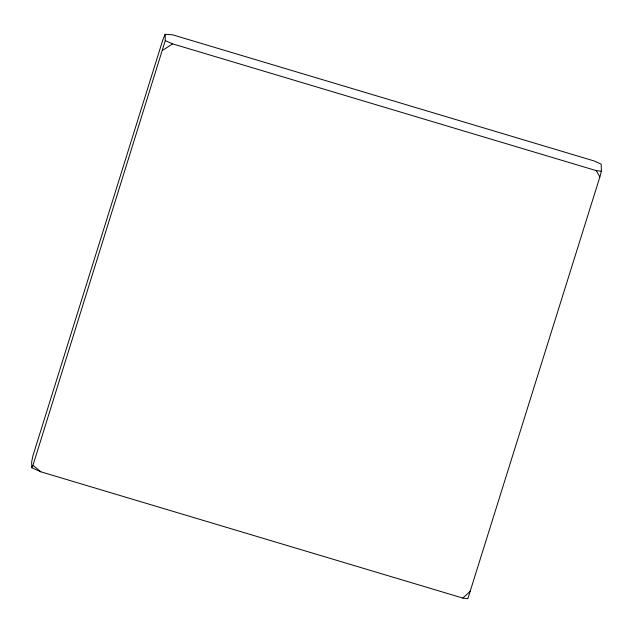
<?xml version="1.0" encoding="UTF-8"?>
<svg xmlns="http://www.w3.org/2000/svg" width="633" height="633" viewBox="0 0 633 633"><rect width="100%" height="100%" fill="white"/><g stroke="black" fill="none" stroke-linecap="round" stroke-linejoin="round"><path stroke-width="0.95" d="M599.839 177.058L601.35 171.266L601.215 164.2L594.3 161.004L172.453 34.768L165.15 34.309L162.871 39.76L32.781 456.251L31.65 462.058L31.761 467.724L40.884 471.814L462.786 598.066L467.842 598.691L599.839 177.058L596.286 170.633L172.627 43.859L165.268 40.599L165.15 34.309M31.761 467.724L32.956 465.342L165.268 40.599M462.786 598.066L470.509 591.119M162.578 50.355L172.627 43.859M596.286 170.633L601.35 171.266M32.956 465.342L40.884 471.814"/></g></svg>
